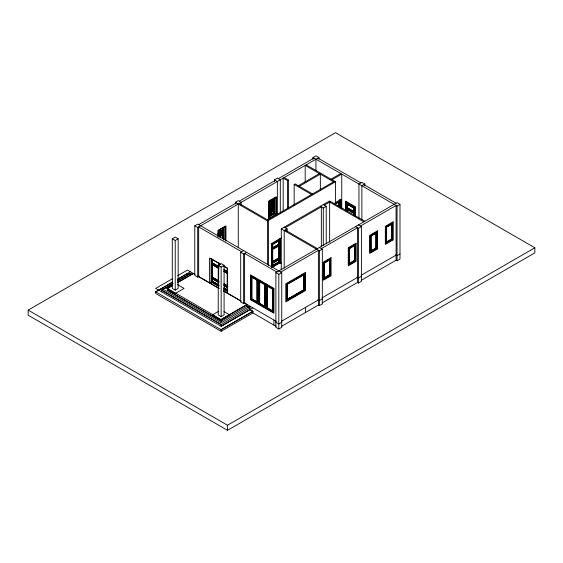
<?xml version="1.0" encoding="UTF-8"?>
<svg xmlns="http://www.w3.org/2000/svg" width="563" height="563" viewBox="0 0 563 563"><rect width="100%" height="100%" fill="white"/><g stroke="black" fill="none" stroke-linecap="round" stroke-linejoin="round"><path stroke-width="0.84" d="M279.888 252.484L279.354 252.724L279.494 249.423M223.187 230.154L217.895 233.216M223.032 231.787L218.507 234.398M223.032 230.858L218.507 233.469M223.032 233.652L218.507 236.263M223.187 234.806L219.401 237.002M223.032 232.723L218.507 235.334M273.625 200.083L269.079 202.736M273.484 201.737L268.938 204.355M273.463 203.609L268.938 206.22M273.484 205.46L268.938 208.078M273.484 206.396L268.938 209.014M273.463 208.261L268.938 210.872M273.484 210.119L268.938 212.737M271.028 200.393L270.894 214.749L270.754 200.393M273.484 202.666L268.938 205.284M273.484 204.531L268.938 207.149M273.484 209.183L268.938 211.801M273.484 200.808L268.938 203.426M273.484 207.325L268.938 209.943M273.484 211.048L268.938 213.666M279.804 252.632L279.494 252.808M28.15 310.136L335.492 132.692L534.85 247.79L534.85 252.864L227.508 430.308L28.15 315.21L28.15 310.136L227.508 425.234L534.85 247.79M172.292 238.761L175.227 237.065L178.154 238.761L178.154 288.411L175.227 290.107L172.292 288.411L172.292 238.761L175.227 240.45L178.154 238.761M199.168 276.278L197.704 277.13L194.77 275.434L194.77 225.784L197.704 224.088L281.746 272.612L281.746 327.342L278.812 329.031L275.884 327.342L275.884 272.612L397.056 202.652L399.99 204.341L399.99 259.071L397.056 260.768L396.085 260.205L361.186 280.346M235.341 204.102L235.341 202.363L238.276 200.667L241.203 202.363L241.203 204.974M274.427 181.532L274.427 179.794L277.362 178.098L280.297 179.794L280.297 212.891M313.014 159.259L313.014 157.513L315.949 155.824L318.876 157.513L318.876 159.259M198.676 224.658L236.319 202.926M239.247 201.23L275.406 180.357M278.34 178.661L313.992 158.076M194.77 225.784L197.704 227.473L318.876 157.513M283.182 211.224L283.182 178.126L287.545 180.639L288.516 180.076L288.516 208.817M294.168 205.368L294.168 184.46L295.146 183.897L312.542 193.946M218.972 229.978L221.984 228.24M270.156 200.428L271.662 199.562M298.334 185.741L319.369 173.594M218.507 232.54L223.032 229.929M269.079 203.665L273.597 201.054M299.312 186.304L320.347 174.157L320.347 189.837M217.895 234.145L223.173 231.097M269.079 204.594L273.583 201.99M217.895 235.074L223.173 232.026M269.079 205.523L273.583 202.919M217.895 236.01L223.173 232.962M269.079 206.459L273.583 203.855M218.648 236.502L223.173 233.891M269.079 207.388L273.583 204.784M219.267 236.756L223.032 234.581M269.079 208.317L273.583 205.713M269.079 209.253L273.583 206.642M269.079 210.182L273.597 207.571M269.079 211.111L273.583 208.507M269.079 212.04L273.583 209.436M269.079 212.976L273.583 210.372M330.995 179.182L340.77 173.538M271.633 213.792L273.139 212.92L273.921 213.377L273.921 198.253M268.762 215.622L273.287 213.011L273.287 198.725M268.861 215.678L273.625 213.117L273.386 198.781M331.973 179.745L341.748 174.101L341.748 208.943M268.642 216.424L273.921 213.377M268.621 217.339L274.702 213.827L274.702 197.747M275.877 214.503L269.037 218.451L269.037 201.526L275.877 197.578L275.877 214.503L274.575 213.75M267.615 219.88L334.556 181.237M235.341 202.363L267.587 220.977L335.492 181.779L335.492 204.425M172.313 278.805L155.684 288.411L221.153 326.329L249.986 309.685L252.914 311.374L221.153 329.714L155.684 291.796L172.925 281.845M177.612 275.75L187.444 270.078L194.995 274.434M177.472 279.213L190.371 271.767M155.684 291.908L172.313 282.302M177.612 279.248L187.444 273.576L188.908 274.42M212.455 259.515L212.455 262.879L212.455 259.515L218.704 263.062L218.655 266.454L212.455 262.879M161.546 291.908L161.546 290.107L172.925 283.534M177.472 280.909L190.371 273.463L191.835 274.308M172.925 283.646L161.546 290.219L221.153 324.633L249.986 307.877L247.051 306.181L221.153 321.248L167.408 290.219L167.408 288.411L172.735 285.335M177.472 281.021L190.371 273.576L191.835 274.42M172.292 285.026L166.43 288.411L175.227 293.492L184.024 288.411L177.422 284.604M177.31 282.696L193.306 273.463L177.31 282.809M167.408 288.523L172.735 285.448M212.16 264.209L219 268.108M212.455 264.73L218.704 268.284L218.655 280.719L212.455 277.144L212.455 264.73L218.704 268.284M218.226 265.279L221.153 263.583L224.088 265.279L224.088 314.928L221.153 316.624L218.226 314.928L218.226 265.279L221.153 266.968L224.088 265.279M245.095 302.795L243.631 303.647L240.697 301.951L240.697 252.301L243.631 250.605M281.268 269.818L281.268 228.881L329.629 200.956L364.81 221.273M285.181 227.748L321.339 206.874L321.339 246.946M324.267 205.178L330.608 201.526M240.697 252.301L243.631 253.997L246.566 252.301M287.137 231.492L287.137 228.881L284.202 230.57L284.202 268.023M320.361 206.311L323.296 208L326.223 206.311L326.223 243.765M364.81 185.776L364.81 184.031L361.875 185.727L361.875 219.697M335.062 202.786L341.101 199.302L341.101 207.86M335.52 203.313L340.516 200.428L340.516 207.297M334.943 204.095L339.186 201.645L339.137 206.698M335.203 204.228L338.933 202.131L338.933 205.404L337.413 206.227M212.455 277.144L212.504 264.701M281.254 237.917L271.486 243.554L271.486 267.524M212.209 278.453L219 282.373M271.584 243.61L272.168 243.955L280.571 239.099L280.571 263.132L281.254 262.738M337.723 206.389L339.186 205.601L337.772 206.417M212.455 279.002L212.455 281.204L212.455 279.002L218.704 282.549L218.655 284.779L212.455 281.204M272.703 244.377L278.812 240.908L278.812 244.18L272.752 247.678L272.752 244.405M346.146 210.773L346.344 202.033M347.125 211.582L347.174 203.926L353.824 207.761L353.775 215.418M224.053 271.373L227.501 273.358L224.004 271.401M272.415 248.156L279.107 244.349L272.464 248.184L272.365 244.18M272.365 249.254L279.058 245.447M272.752 261.556L272.703 249.451L278.812 245.982L278.812 258.058L272.703 261.528L278.812 258.058M354.162 211.512L347.47 207.705M347.47 209.513L353.529 213.011L347.47 209.513L347.42 211.266M346.146 202.145L354.746 207.114L355.14 206.888M353.48 207.958L347.47 204.432L347.42 207.733M353.775 207.789L347.125 203.954M353.529 211.202L353.529 207.93M353.775 211.737L347.125 207.902L347.174 203.926M353.775 212.87L347.174 209L347.174 211.554M272.752 265.504L272.703 263.329L278.812 259.86L278.812 262.006L272.703 265.476L278.812 262.006M272.07 266.918L275.764 264.786M272.006 267.179L279.888 262.625L279.888 239.338M280.318 262.738L280.93 262.928M257.115 280.057L257.115 301.951L251.844 298.904L251.886 276.989L257.164 280.029M280.782 272.042L318.405 250.317L318.405 305.047L281.514 326.343M321.339 248.628L357.498 227.748L357.498 282.478L322.092 302.922M360.426 226.059L396.085 205.474L396.085 260.205M275.884 272.612L278.812 274.308L281.746 272.612M281.268 228.881L319.383 250.88L322.317 249.191L322.317 303.921L319.383 305.61L318.405 305.047M355.542 226.622L358.476 228.311L361.404 226.622L361.404 281.352L358.476 283.041L357.498 282.478M313.014 157.513L397.056 206.037L399.99 204.341M218.908 311.149L212.314 314.956L221.104 320.037L229.901 314.956L224.039 311.571M267.474 286.039L267.524 307.905L272.802 310.952L272.752 289.086L267.474 286.039L267.524 307.905M324.379 277.96L324.281 262.78L329.559 259.733L329.658 274.913L324.281 277.904L329.559 274.857M349.292 248.339L354.669 245.348L354.669 260.472L349.391 263.519L349.391 248.396L354.669 245.348M370.735 235.96L376.112 232.969L376.112 248.093L370.834 251.133L370.735 235.96L376.112 232.969M386.373 226.931L391.749 223.94L391.749 239.064L386.471 242.111M286.94 284.399L304.041 274.638L304.041 289.755L287.039 299.572L286.94 284.399L304.14 274.695L304.14 289.811L287.137 299.629L287.137 284.512M329.658 259.789L324.281 262.78M386.471 226.988L391.749 223.94M249.986 306.181L221.153 322.831L161.546 288.411M221.153 326.216L252.914 307.877M252.914 311.262L221.153 329.601L221.153 331.29L252.914 312.958L252.914 311.262L249.986 309.573M286.94 299.516L304.041 289.755M349.292 263.463L354.669 260.472M370.735 251.077L376.112 248.093M386.373 242.055L391.749 239.064M329.798 274.997L324.527 278.045L324.527 262.921L329.798 259.874L329.798 274.997L329.017 274.547M281.507 321.269L318.405 299.966M322.071 297.855L357.498 277.397M361.157 275.286L396.085 255.123M281.746 322.261L278.812 323.957L275.884 322.261M322.317 298.84L319.383 300.529L317.919 299.685M361.404 276.271L358.476 277.967L357.005 277.116M399.99 253.997L397.056 255.686L395.592 254.842M364.81 184.031L361.875 182.342L358.948 184.031L358.948 218.873M317.905 158.076L360.904 182.905M363.832 184.594L396.085 203.215M306.173 164.846L335.492 181.779M333.577 181.8L305.195 165.416L305.195 181.962M340.516 200.428L339.932 200.09L339.932 207.81M339.186 201.645L339.137 205.572M338.933 202.131L338.933 205.404M363.832 221.836L329.629 202.089L329.629 242.153M284.16 177.556L288.516 180.076M294.168 184.46L311.564 194.509M323.296 204.615L326.223 206.311M358.476 224.926L361.404 226.622M274.427 179.794L277.362 181.483L277.362 214.587M284.202 227.185L287.137 228.881M319.383 247.495L322.317 249.191M239.233 203.496L268.551 220.422L268.551 265.722M285.181 230.007L317.426 248.628M279.058 258.199L272.415 262.034L272.415 249.282M279.058 259.325L272.415 263.16L272.415 265.982L279.058 262.147M280.571 263.132L279.691 262.513L279.691 239.226M241.668 251.738L198.669 226.917L198.669 276.567M276.855 272.049L244.609 253.427L244.609 303.084M224.004 266.179L227.501 268.136L227.501 271.5L224.004 269.543M220.583 264.392L209.584 258.044L209.584 282.872L211.547 281.739L212.04 282.021M223.511 266.081L227.178 268.199L227.178 293.027M219 266.946L212.209 263.02L218.951 266.975M224.025 269.846L227.797 272.02M223.975 269.874L227.748 272.056M223.975 271.035L227.797 273.182M224.004 283.815L227.501 285.772L227.501 273.358M219 281.211L212.209 277.292L218.951 281.24M224.025 284.111L227.797 286.293M223.975 284.139L227.748 286.321M223.975 285.3L227.797 287.454M224.004 285.666L227.501 287.63L227.452 289.861L224.004 287.876M219 285.272L212.16 281.38L218.951 285.3M224.025 288.172L227.797 290.353M223.975 288.2L227.748 290.381M212.547 282.316L214.06 283.189M218.683 286.081L211.35 281.852L211.35 258.734M223.814 289.044L227.48 291.162M218.951 286.461L211.16 281.964L211.16 258.846M223.975 289.361L227.748 291.543M197.845 276.081L219.042 288.326M223.567 290.937L240.999 300.994M244.025 302.746L276.123 321.276M193.306 273.576L194.819 274.448M197.845 276.194L219.042 288.432M223.581 291.057L240.999 301.106M244.025 302.859L247.051 304.604L221.153 319.559L167.408 288.411M249.986 307.989L247.051 306.3L247.051 304.492L221.153 319.439L221.153 321.248M188.908 274.308L187.444 273.576M252.878 312.929L276.123 326.357M167.408 290.107L221.153 321.135M161.546 290.107L221.153 324.52L221.153 326.329M221.153 331.29L155.684 293.492L155.684 291.796M397.056 206.037L397.056 260.768M391.651 223.884L391.651 239.008M376.014 232.913L376.014 248.037M370.834 236.017L370.834 251.133M358.476 228.311L358.476 283.041M355.337 216.192L355.337 206.776L345.562 201.132L345.562 210.548M354.746 207.114L354.746 215.735M354.57 245.292L354.57 260.416M353.529 213.011L353.48 215.622M340.017 199.928L340.017 207.691M339.82 199.816L339.82 207.578M323.296 208L323.296 245.461M319.383 250.88L319.383 305.61M315.949 159.209L315.949 170.533M305.406 307.475L305.406 312.549M303.943 274.582L303.943 289.699M287.545 180.639L287.545 208.514M287.039 284.456L287.039 299.572M280.085 238.592L280.085 262.738L272.464 267.144L272.464 244.236L279.058 240.366L279.107 263.301M279.987 238.761L279.987 262.794M278.812 274.308L278.812 329.031M276.363 214.784L276.363 196.733L268.544 201.244L268.544 219.296M273.928 320.009L273.928 325.083M272.168 243.955L272.168 267.129M267.587 220.977L267.587 264.533M266.109 283.9L266.109 308.721M258.29 279.382L258.29 304.21M249.986 307.877L249.986 309.685M243.631 253.997L243.631 303.647M238.276 204.052L238.276 247.607M227.508 425.234L227.508 430.308M225.939 240.457L225.939 225.847L218.12 230.358L218.12 236.376M225.446 241.077L225.446 226.692L218.606 230.64L218.606 236.566M224.278 226.861L224.278 239.556M223.497 227.368L223.497 239.972M222.955 227.895L222.955 238.818M222.857 227.839L222.857 238.761M222.716 227.755L222.716 238.677M221.153 266.968L221.153 316.624M220.605 228.662L220.605 237.903M220.323 229.507L220.323 237.065M219 262.886L218.951 265.349M218.219 230.415L218.219 237.136M212.209 258.959L212.16 282.542M197.704 227.473L197.704 277.13M175.227 240.45L175.227 290.107M259.705 281.5L259.656 303.422L264.934 306.469L264.934 284.575L259.656 281.528M305.406 272.492L285.863 283.773L285.863 301.831L305.406 290.543L305.406 272.492M331.072 257.678L323.253 262.189L323.253 280.247L331.072 275.729L331.072 257.678M356.083 243.237L348.265 247.748L348.265 265.806L356.083 261.288L356.083 243.237M377.527 230.851L369.708 235.369L369.708 253.42L377.527 248.909L377.527 230.851M393.164 221.829L385.345 226.34L385.345 244.391L393.164 239.88L393.164 221.829M304.921 273.337L286.356 284.055L286.356 300.987L304.921 290.262L304.921 273.337M330.58 258.523L323.739 262.471L323.739 279.396L330.58 275.448L330.58 258.523M355.598 244.082L348.75 248.03L348.75 264.955L355.598 261.007L355.598 244.082M377.041 231.703L370.201 235.651L370.201 252.576L377.041 248.628L377.041 231.703M392.678 222.674L385.838 226.622L385.838 243.547L392.678 239.599L392.678 222.674M354.81 245.433L349.539 248.48L349.539 263.604L354.81 260.556L354.81 245.433M376.26 233.054L370.982 236.101L370.982 251.218L376.26 248.177L376.26 233.054M391.897 224.025L386.619 227.072L386.619 242.196L391.897 239.148L391.897 224.025M273.928 288.411L250.472 274.871L250.472 299.692L273.928 313.239L273.928 288.411M257.805 279.663L250.964 275.715L250.964 299.41L257.805 303.366L257.805 279.663M265.616 284.181L258.776 280.233L258.776 303.929L265.616 307.877L265.616 284.181M273.435 288.692L266.595 284.744L266.595 308.44L273.435 312.388L273.435 288.692M257.017 280.114L251.745 277.073L251.745 298.96L257.017 302.007L257.017 280.114M264.835 284.632L259.564 281.584L259.564 303.478L264.835 306.525L264.835 284.632M272.654 289.143L267.376 286.095L267.376 307.989L272.654 311.036L272.654 289.143"/></g></svg>
